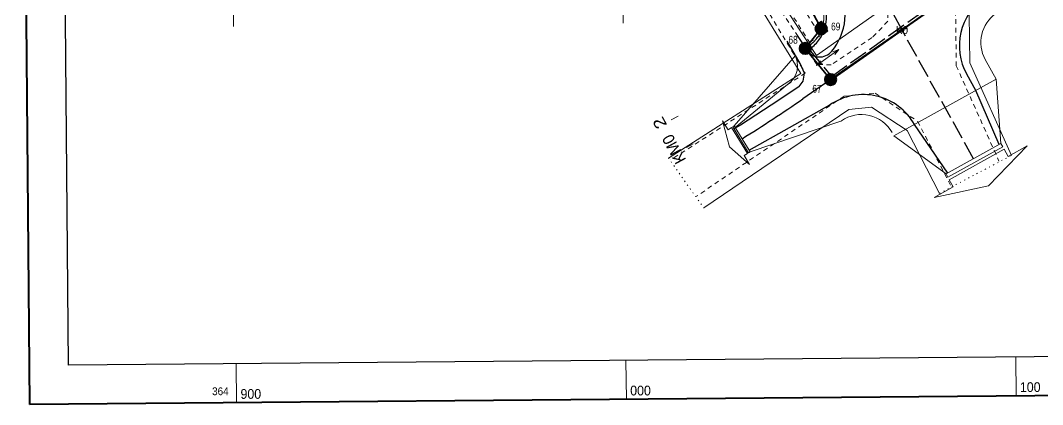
# Model space of a CAD drawing. Header units: metres. Extents: x 364960 to 552629, y 1839099 to 1839886.
# Drawn here: x 551407.5 to 551669.7, y 1839098.6 to 1839197.1 of the extents above; entities that cross this region are included whole.
import ezdxf
from ezdxf.enums import TextEntityAlignment as Align

# ---------------------------------------------------------------- set-up
doc = ezdxf.new("R2010")
doc.units = ezdxf.units.M
doc.header["$LTSCALE"] = 0.8
doc.header["$PDMODE"] = 32
doc.header["$PDSIZE"] = 0.4
for name, pattern in [('DOTTED', [1.5, 0.3, -1.2]), ('LONG_DASHED', [7.5, 6, -1.5]), ('SHORT_DASHED', [2.7, 1.5, -1.2])]:
    doc.linetypes.add(name, pattern=pattern)
for name, color, linetype, lineweight in [('1', 7, 'Continuous', 13), ('10', 7, 'Continuous', 13), ('22', 7, 'SHORT_DASHED', 13), ('32', 7, 'Continuous', 13), ('49', 7, 'Continuous', 25), ('5', 7, 'Continuous', 13), ('50', 7, 'LONG_DASHED', 25), ('51', 7, 'Continuous', 25), ('62', 7, 'Continuous', 25), ('63', 7, 'Continuous', 13), ('9', 7, 'Continuous', 13)]:
    doc.layers.add(name, color=color, linetype=linetype, lineweight=lineweight)
doc.layers.add('54', color=7, linetype='Continuous')

msp = doc.modelspace()

# ---------------------------------------------------------------- hatches: boundary and pattern name
at = {"layer": '32'}
for points in [[(551614.38, 1839194.98, 1), (551611.38, 1839194.98, 1)], [(551610.29, 1839189.9, 1), (551607.29, 1839189.9, 1)], [(551616.79, 1839181.91, 1), (551613.79, 1839181.91, 1)]]:
    msp.add_hatch(color=256, dxfattribs=at).paths.add_polyline_path(points)
at = {"layer": '51'}
for points in [[(551613.6246, 1839194.8126, 1), (551612.1246, 1839194.8126, 1)], [(551609.5803, 1839189.6985, 1), (551608.0803, 1839189.6985, 1)], [(551616.1481, 1839181.7678, 1), (551614.6481, 1839181.7678, 1)]]:
    msp.add_hatch(color=256, dxfattribs=at).paths.add_polyline_path(points)

# ---------------------------------------------------------------- linework, layer by layer
at = {"layer": '1'}
msp.add_arc((551604.5348, 1839197.8586), 8.9999, 307.18339, 28.56796, dxfattribs=at)
at = {"layer": '10', "linetype": 'DOTTED'}
for p, q in [((551573.69, 1839161.8), (551582.74, 1839149.02)), ((551643.21, 1839152.74), (551661.67, 1839162.46))]:
    msp.add_line(p, q, dxfattribs=at)
at = {"layer": '10'}
for points in [[(551535.64, 1839302.1), (551541.08, 1839290.92), (551547.38, 1839279.51), (551557.33, 1839263.76), (551560.79, 1839258.53), (551576.32, 1839234.99), (551592.57, 1839208.15), (551607.69, 1839183.47), (551573.69, 1839161.8)], [(551629.77, 1839234.23), (551629.74, 1839232.89), (551629.33, 1839208.58), (551629.39, 1839201.87), (551628.8, 1839200.11), (551611.69, 1839188.06), (551609.81, 1839190.94), (551587.29, 1839225.54)], [(551675.93, 1839220.66), (551652.19, 1839200.4), (551650.87, 1839198.48), (551651.04, 1839186.24), (551661.67, 1839162.46)], [(551582.74, 1839149.02), (551619.97, 1839174.25), (551625.82, 1839174.81), (551634.93, 1839168.82), (551643.21, 1839152.74)]]:
    msp.add_lwpolyline(points, dxfattribs=at)
at = {"layer": '22'}
for p, q in [((551612.97, 1839196.9), (551614.56, 1839194.31)), ((551618.76, 1839177.65), (551580.77, 1839151.91))]:
    msp.add_line(p, q, dxfattribs=at)
for points in [[(551573.51, 1839240.01), (551593.04, 1839209.75), (551608.8, 1839183.57), (551574.3, 1839161.31)], [(551630.39, 1839237.86), (551629.99, 1839196.86), (551625.97, 1839192.68), (551615.44, 1839185.7), (551611.74, 1839185.78), (551595.43, 1839210.31), (551575.33, 1839242.16)], [(551612.97, 1839196.9), (551611.06, 1839195.82), (551605.14, 1839205.17), (551602.41, 1839203.26)], [(551602.41, 1839203.26), (551609.85, 1839191.51), (551614.56, 1839194.31)], [(551649.65, 1839202.88), (551647.36, 1839199.54), (551647.54, 1839185.47), (551658.47, 1839161.03)], [(551618.76, 1839177.65), (551626.72, 1839178.4), (551637.63, 1839171.23), (551646.33, 1839154.35)]]:
    msp.add_lwpolyline(points, dxfattribs=at)
at = {"layer": '32', "linetype": 'LONG_DASHED', "lineweight": 25}
for p, q in [((551633.63, 1839194.61), (551542.78, 1839361.46)), ((551651.95, 1839161.61), (551633.63, 1839194.61))]:
    msp.add_line(p, q, dxfattribs=at)
at = {"layer": '32'}
for p, q in [((551633.63, 1839194.61), (551674.72, 1839223.1)), ((551632.75, 1839194.13), (551634.51, 1839195.09)), ((551632.75, 1839194.13), (551634.51, 1839195.09)), ((551632.75, 1839194.13), (551634.51, 1839195.09)), ((551632.75, 1839194.13), (551633.63, 1839194.61)), ((551633.54, 1839194.56), (551633.72, 1839194.66)), ((551633.54, 1839194.56), (551633.72, 1839194.66)), ((551633.63, 1839194.61), (551634.51, 1839195.09)), ((551609.66, 1839190.46), (551608.9, 1839189.94)), ((551590.58, 1839170.02), (551606.26, 1839188.1)), ((551657.79, 1839182.01), (551654.97, 1839187.07)), ((551631.56, 1839167.45), (551657.79, 1839182.01)), ((551659.01, 1839165.53), (551657.79, 1839182.01)), ((551576.19, 1839172.54), (551574.44, 1839171.58)), ((551594.66, 1839163.41), (551617.91, 1839171.24)), ((551618.07, 1839171.35), (551617.91, 1839171.24)), ((551618.07, 1839171.35), (551617.99, 1839171.29)), ((551592.6, 1839166.76), (551594.4, 1839163.83)), ((551644.92, 1839157.71), (551631.56, 1839167.45)), ((551580.06, 1839165.44), (551578.3, 1839164.48))]:
    msp.add_line(p, q, dxfattribs=at)
at = {"layer": '32', "lineweight": 25}
for p, q in [((551606.75, 1839193.22), (551609.64, 1839188.82)), ((551633.63, 1839194.61), (551608.21, 1839176.98)), ((551607.5, 1839186.07), (551604.16, 1839191.73)), ((551652.54, 1839179.1), (551650.22, 1839183.28)), ((551607.21, 1839180.1), (551608.23, 1839181.5)), ((551658.57, 1839165.29), (551652.54, 1839179.1)), ((551594.4, 1839163.83), (551615.14, 1839175.4)), ((551645.35, 1839157.95), (551636.8, 1839170.36))]:
    msp.add_line(p, q, dxfattribs=at)
at = {"layer": '32', "lineweight": 35}
msp.add_lwpolyline([(551519.74, 1839367.7), (551540.04, 1839329.79), (551560.76, 1839290.32), (551580.3, 1839255.62), (551612.88, 1839194.98), (551608.79, 1839189.9), (551615.29, 1839181.91), (551655.26, 1839209.78), (551649.37, 1839218.2), (551641.91, 1839217.04), (551635.97, 1839221.7)], dxfattribs=at)
at = {"layer": '32', "lineweight": 25}
for points in [[(551608.23, 1839181.5), (551608.62, 1839183.59), (551607.5, 1839186.07)], [(551607.21, 1839180.1), (551602.06, 1839176.61), (551592.2, 1839170.26), (551590.49, 1839169.3)]]:
    msp.add_lwpolyline(points, dxfattribs=at)
at = {"layer": '32'}
msp.add_lwpolyline([(551592.6, 1839166.76), (551590.85, 1839169.59), (551604.23, 1839180.61)], dxfattribs=at)
for points in [[(551600.79, 1839181.05), (551600.81, 1839181.12), (551600.84, 1839181.12), (551600.83, 1839181.04)], [(551587.6, 1839171.36), (551589.02, 1839169.06), (551589.89, 1839169.59), (551593.97, 1839162.98), (551593.1, 1839162.44), (551594.52, 1839160.14), (551589.35, 1839164.69)], [(551594.28, 1839163.17), (551590.2, 1839169.78), (551590.58, 1839170.02), (551594.66, 1839163.41)], [(551641.86, 1839151.65), (551646.76, 1839154.38), (551645.74, 1839156.22), (551659.83, 1839164.05), (551660.86, 1839162.2), (551665.76, 1839164.93), (551655.84, 1839154.63)], [(551659.47, 1839164.7), (551645.38, 1839156.88), (551644.92, 1839157.71), (551659.01, 1839165.53)]]:
    msp.add_lwpolyline(points, close=True, dxfattribs=at)
at = {"layer": '32', "lineweight": 35}
for centre in [(551612.88, 1839194.98), (551608.79, 1839189.9), (551615.29, 1839181.91)]:
    msp.add_circle(centre, 1.5, dxfattribs=at)
at = {"layer": '32'}
for radius in [0.5, 0.5, 0.5, 0.25, 0.05]:
    msp.add_circle((551633.63, 1839194.61), radius, dxfattribs=at)
at = {"layer": '32', "lineweight": 25}
for centre, radius, start, end in [((551604.0535, 1839198.7421), 14.9998, 320.30762, 28.56796), ((551663.3301, 1839190.5631), 14.9998, 124.73861, 209.04689), ((551612.5177, 1839191.7169), 3.9999, 213.27379, 320.30762), ((551408.7803, 1839464.577), 349.9756, 301.68322, 304.73971), ((551623.691, 1839163.0755), 14.9998, 29.0469, 124.73971)]:
    msp.add_arc(centre, radius, start, end, dxfattribs=at)
at = {"layer": '32'}
for centre, radius, start, end in [((551604.5344, 1839197.8587), 8.9999, 304.73971, 28.56796), ((551662.8422, 1839191.4416), 8.9999, 124.73861, 209.04689), ((551600.8287, 1839185.5563), 5.9999, 304.53942, 30.60397), ((551623.2031, 1839163.9541), 8.9999, 29.0469, 124.73971)]:
    msp.add_arc(centre, radius, start, end, dxfattribs=at)
for p in [(551634.51, 1839195.09), (551632.75, 1839194.13), (551633.63, 1839194.61)]:
    msp.add_point(p, dxfattribs=at)
at = {"layer": '49', "lineweight": 35}
msp.add_line((551615.39, 1839181.76), (551674.15, 1839223.52), dxfattribs=at)
at = {"layer": '49'}
msp.add_lwpolyline([(551609.97, 1839190.69), (551608.83, 1839189.69), (551615.39, 1839181.76)], dxfattribs=at)
at = {"layer": '5', "lineweight": 35}
msp.add_line((551615.39, 1839181.76), (551633.62, 1839194.62), dxfattribs=at)
at = {"layer": '50'}
msp.add_lwpolyline([(551610.36, 1839190.1), (551609.73, 1839189.7), (551615.51, 1839182.71), (551654.13, 1839210.13)], dxfattribs=at)
msp.add_arc((551604.5394, 1839197.8576), 9.6999, 306.87264, 28.56796, dxfattribs=at)
at = {"layer": '51'}
for centre in [(551612.8746, 1839194.8126), (551608.8303, 1839189.6985), (551615.3981, 1839181.7678)]:
    msp.add_circle(centre, 0.75, dxfattribs=at)
at = {"layer": '62'}
msp.add_lwpolyline([(551417.55, 1839364.77), (551794.14, 1839368.06), (551796.38, 1839111.96), (551419.79, 1839108.67)], close=True, dxfattribs=at)
at = {"layer": '63'}
for p, q in [((551462.09, 1839195.5), (551462.04, 1839201.5)), ((551562.06, 1839196.37), (551562.01, 1839202.37)), ((551462.93, 1839099.05), (551462.85, 1839109.05)), ((551562.9, 1839099.92), (551562.81, 1839109.92)), ((551662.87, 1839100.8), (551662.78, 1839110.79))]:
    msp.add_line(p, q, dxfattribs=at)
at = {"layer": '63', "lineweight": 40}
msp.add_lwpolyline([(551409.88, 1839098.59), (551407.47, 1839374.68), (551804.05, 1839378.15), (551806.46, 1839102.05)], close=True, dxfattribs=at)
at = {"layer": '63', "lineweight": 25}
msp.add_lwpolyline([(551419.79, 1839108.67), (551417.55, 1839364.77), (551794.14, 1839368.06), (551796.38, 1839111.96)], close=True, dxfattribs=at)
at = {"layer": '9'}
for p, q in [((551611.71, 1839185.54), (551617.4, 1839189.6)), ((551617.4, 1839189.6), (551615.86, 1839189.04)), ((551617.4, 1839189.6), (551616.35, 1839188.32)), ((551611.71, 1839185.54), (551612.71, 1839186.76)), ((551611.71, 1839185.54), (551613.19, 1839186.1))]:
    msp.add_line(p, q, dxfattribs=at)

# ---------------------------------------------------------------- texts
at = {"layer": '1', "width": 0.95}
msp.add_text('K0', height=2, dxfattribs=at).set_placement((551633.615, 1839193.61), align=Align.CENTER)
at = {"layer": '32'}
for s, width, p in [('2', 1.25, (551573.44, 1839170.27)), ('KM0', 0.95, (551578.31, 1839161.34))]:
    msp.add_text(s, height=3, rotation=118.568, dxfattribs=dict(at, width=width)).set_placement(p)
at = {"layer": '54', "width": 0.8}
for s, p in [('69', (551615.42, 1839194.52)), ('68', (551604.49, 1839191.13)), ('67', (551610.61, 1839178.56))]:
    msp.add_text(s, height=2, dxfattribs=at).set_placement(p)
at = {"layer": '63', "width": 0.95}
for s, p in [('100', (551663.86, 1839101.81)), ('900', (551463.92, 1839100.06)), ('000', (551563.89, 1839100.93))]:
    msp.add_text(s, height=2.5, dxfattribs=at).set_placement(p)
msp.add_text('364', height=2, dxfattribs=at).set_placement((551460.88, 1839100.99), align=Align.RIGHT)

doc.saveas('drawing.dxf')
